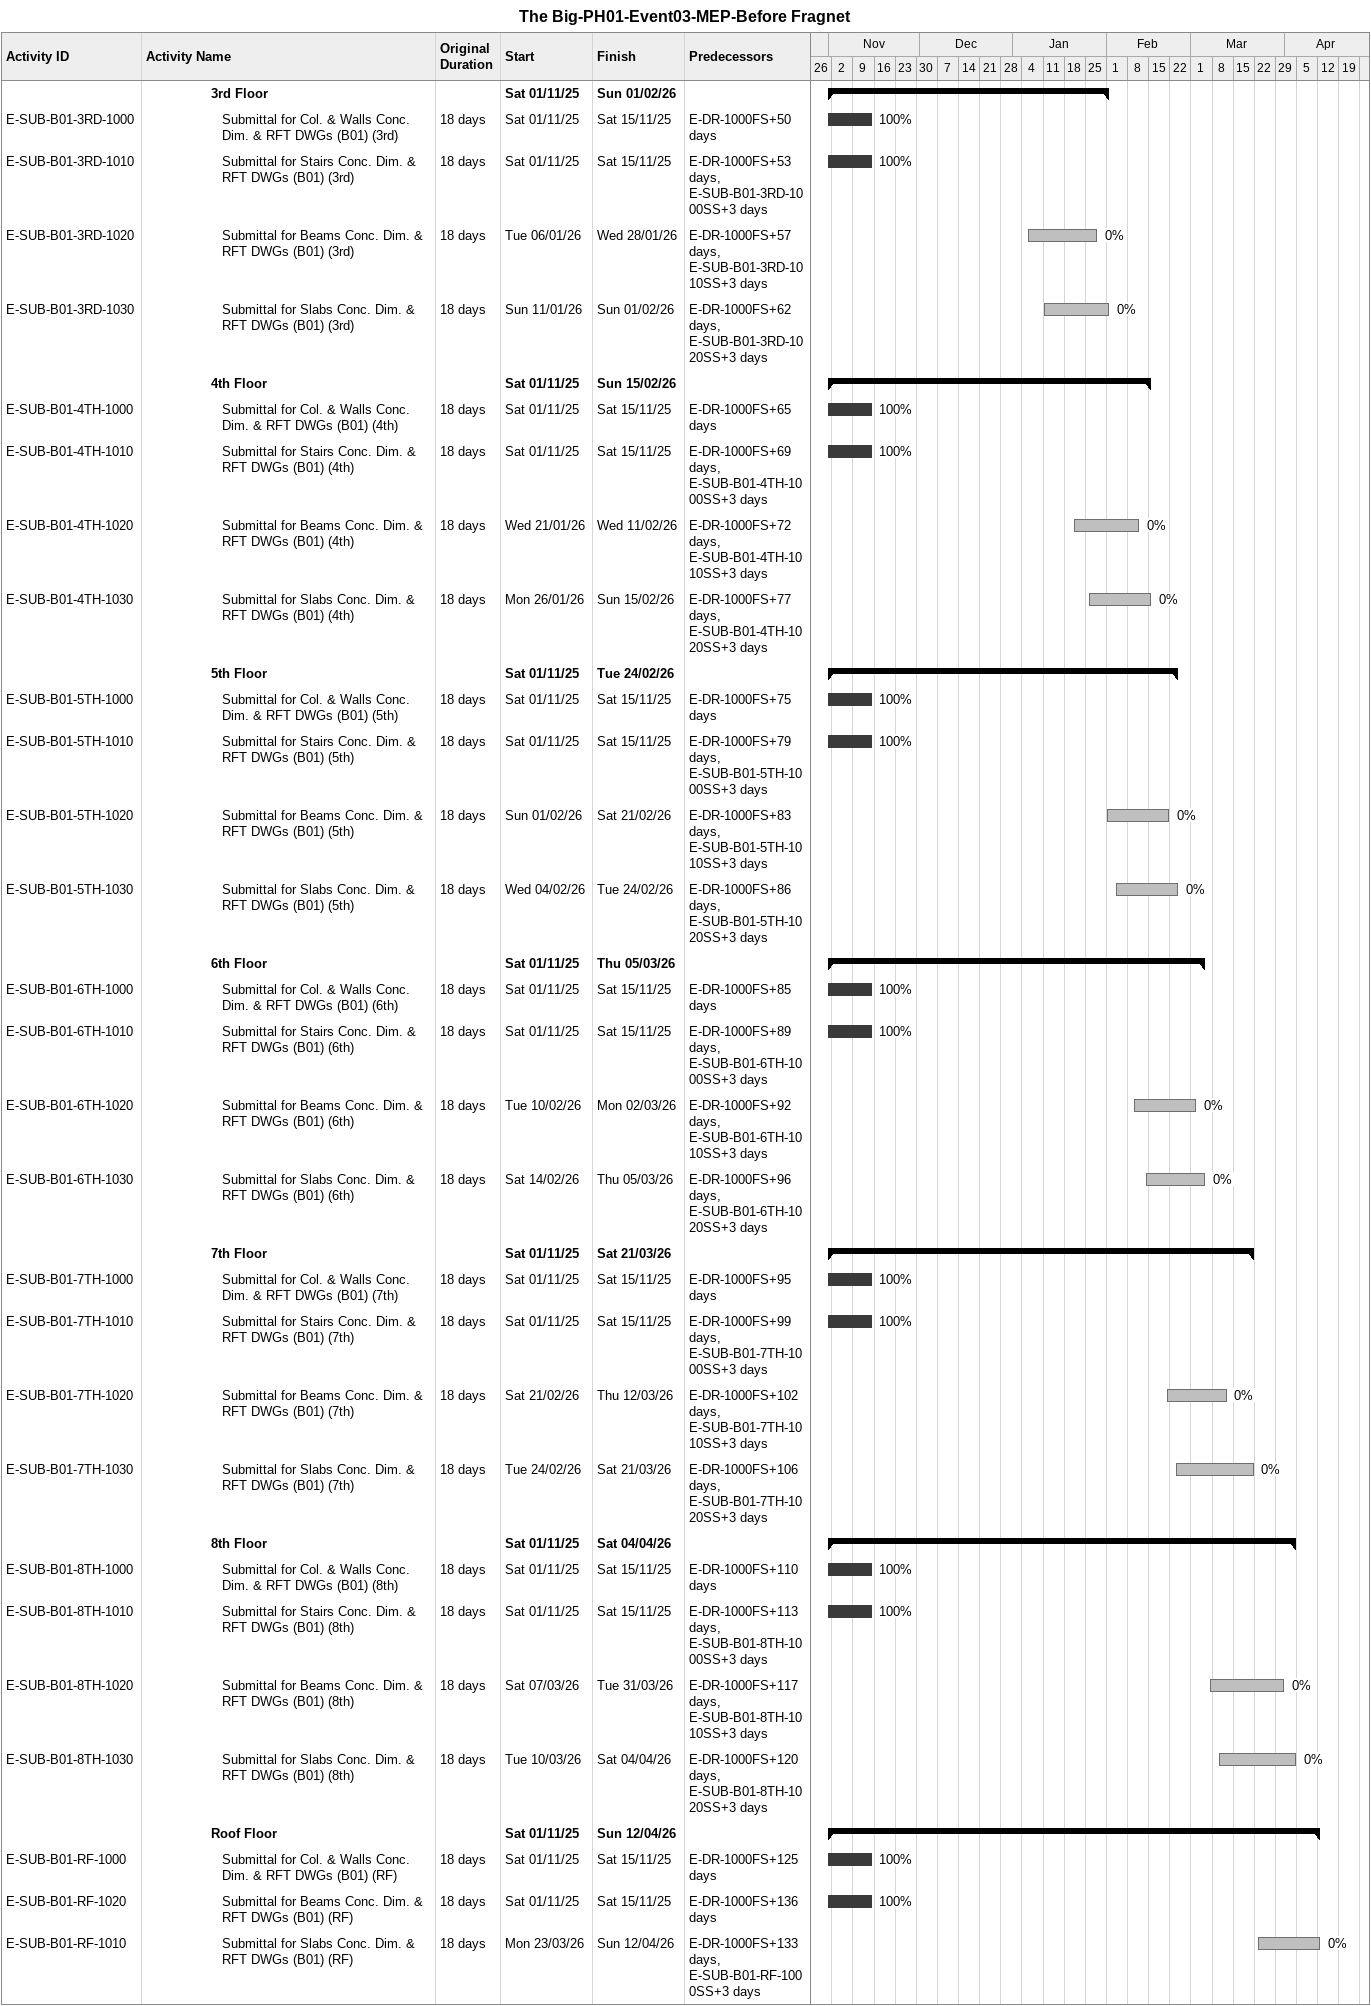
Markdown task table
The Big-PH01-Event03-MEP-Before Fragnet

| ID | Level | Task | Original duration | Start | Finish | Predecessors | % complete |
|---|---|---|---|---|---|---|---|
|  | 7 | **3rd Floor** |  | 2025-11-01 | 2026-02-01 |  |  |
| E-SUB-B01-3RD-1000 | 8 | Submittal for Col. & Walls Conc. Dim. & RFT DWGs (B01) (3rd) | 18d | 2025-11-01 | 2025-11-15 | E-DR-1000FS+50d | 100 |
| E-SUB-B01-3RD-1010 | 8 | Submittal for Stairs Conc. Dim. & RFT DWGs (B01) (3rd) | 18d | 2025-11-01 | 2025-11-15 | E-DR-1000FS+53d, E-SUB-B01-3RD-1000SS+3d | 100 |
| E-SUB-B01-3RD-1020 | 8 | Submittal for Beams Conc. Dim. & RFT DWGs (B01) (3rd) | 18d | 2026-01-06 | 2026-01-28 | E-DR-1000FS+57d, E-SUB-B01-3RD-1010SS+3d | 0 |
| E-SUB-B01-3RD-1030 | 8 | Submittal for Slabs Conc. Dim. & RFT DWGs (B01) (3rd) | 18d | 2026-01-11 | 2026-02-01 | E-DR-1000FS+62d, E-SUB-B01-3RD-1020SS+3d | 0 |
|  | 7 | **4th Floor** |  | 2025-11-01 | 2026-02-15 |  |  |
| E-SUB-B01-4TH-1000 | 8 | Submittal for Col. & Walls Conc. Dim. & RFT DWGs (B01) (4th) | 18d | 2025-11-01 | 2025-11-15 | E-DR-1000FS+65d | 100 |
| E-SUB-B01-4TH-1010 | 8 | Submittal for Stairs Conc. Dim. & RFT DWGs (B01) (4th) | 18d | 2025-11-01 | 2025-11-15 | E-DR-1000FS+69d, E-SUB-B01-4TH-1000SS+3d | 100 |
| E-SUB-B01-4TH-1020 | 8 | Submittal for Beams Conc. Dim. & RFT DWGs (B01) (4th) | 18d | 2026-01-21 | 2026-02-11 | E-DR-1000FS+72d, E-SUB-B01-4TH-1010SS+3d | 0 |
| E-SUB-B01-4TH-1030 | 8 | Submittal for Slabs Conc. Dim. & RFT DWGs (B01) (4th) | 18d | 2026-01-26 | 2026-02-15 | E-DR-1000FS+77d, E-SUB-B01-4TH-1020SS+3d | 0 |
|  | 7 | **5th Floor** |  | 2025-11-01 | 2026-02-24 |  |  |
| E-SUB-B01-5TH-1000 | 8 | Submittal for Col. & Walls Conc. Dim. & RFT DWGs (B01) (5th) | 18d | 2025-11-01 | 2025-11-15 | E-DR-1000FS+75d | 100 |
| E-SUB-B01-5TH-1010 | 8 | Submittal for Stairs Conc. Dim. & RFT DWGs (B01) (5th) | 18d | 2025-11-01 | 2025-11-15 | E-DR-1000FS+79d, E-SUB-B01-5TH-1000SS+3d | 100 |
| E-SUB-B01-5TH-1020 | 8 | Submittal for Beams Conc. Dim. & RFT DWGs (B01) (5th) | 18d | 2026-02-01 | 2026-02-21 | E-DR-1000FS+83d, E-SUB-B01-5TH-1010SS+3d | 0 |
| E-SUB-B01-5TH-1030 | 8 | Submittal for Slabs Conc. Dim. & RFT DWGs (B01) (5th) | 18d | 2026-02-04 | 2026-02-24 | E-DR-1000FS+86d, E-SUB-B01-5TH-1020SS+3d | 0 |
|  | 7 | **6th Floor** |  | 2025-11-01 | 2026-03-05 |  |  |
| E-SUB-B01-6TH-1000 | 8 | Submittal for Col. & Walls Conc. Dim. & RFT DWGs (B01) (6th) | 18d | 2025-11-01 | 2025-11-15 | E-DR-1000FS+85d | 100 |
| E-SUB-B01-6TH-1010 | 8 | Submittal for Stairs Conc. Dim. & RFT DWGs (B01) (6th) | 18d | 2025-11-01 | 2025-11-15 | E-DR-1000FS+89d, E-SUB-B01-6TH-1000SS+3d | 100 |
| E-SUB-B01-6TH-1020 | 8 | Submittal for Beams Conc. Dim. & RFT DWGs (B01) (6th) | 18d | 2026-02-10 | 2026-03-02 | E-DR-1000FS+92d, E-SUB-B01-6TH-1010SS+3d | 0 |
| E-SUB-B01-6TH-1030 | 8 | Submittal for Slabs Conc. Dim. & RFT DWGs (B01) (6th) | 18d | 2026-02-14 | 2026-03-05 | E-DR-1000FS+96d, E-SUB-B01-6TH-1020SS+3d | 0 |
|  | 7 | **7th Floor** |  | 2025-11-01 | 2026-03-21 |  |  |
| E-SUB-B01-7TH-1000 | 8 | Submittal for Col. & Walls Conc. Dim. & RFT DWGs (B01) (7th) | 18d | 2025-11-01 | 2025-11-15 | E-DR-1000FS+95d | 100 |
| E-SUB-B01-7TH-1010 | 8 | Submittal for Stairs Conc. Dim. & RFT DWGs (B01) (7th) | 18d | 2025-11-01 | 2025-11-15 | E-DR-1000FS+99d, E-SUB-B01-7TH-1000SS+3d | 100 |
| E-SUB-B01-7TH-1020 | 8 | Submittal for Beams Conc. Dim. & RFT DWGs (B01) (7th) | 18d | 2026-02-21 | 2026-03-12 | E-DR-1000FS+102d, E-SUB-B01-7TH-1010SS+3d | 0 |
| E-SUB-B01-7TH-1030 | 8 | Submittal for Slabs Conc. Dim. & RFT DWGs (B01) (7th) | 18d | 2026-02-24 | 2026-03-21 | E-DR-1000FS+106d, E-SUB-B01-7TH-1020SS+3d | 0 |
|  | 7 | **8th Floor** |  | 2025-11-01 | 2026-04-04 |  |  |
| E-SUB-B01-8TH-1000 | 8 | Submittal for Col. & Walls Conc. Dim. & RFT DWGs (B01) (8th) | 18d | 2025-11-01 | 2025-11-15 | E-DR-1000FS+110d | 100 |
| E-SUB-B01-8TH-1010 | 8 | Submittal for Stairs Conc. Dim. & RFT DWGs (B01) (8th) | 18d | 2025-11-01 | 2025-11-15 | E-DR-1000FS+113d, E-SUB-B01-8TH-1000SS+3d | 100 |
| E-SUB-B01-8TH-1020 | 8 | Submittal for Beams Conc. Dim. & RFT DWGs (B01) (8th) | 18d | 2026-03-07 | 2026-03-31 | E-DR-1000FS+117d, E-SUB-B01-8TH-1010SS+3d | 0 |
| E-SUB-B01-8TH-1030 | 8 | Submittal for Slabs Conc. Dim. & RFT DWGs (B01) (8th) | 18d | 2026-03-10 | 2026-04-04 | E-DR-1000FS+120d, E-SUB-B01-8TH-1020SS+3d | 0 |
|  | 7 | **Roof Floor** |  | 2025-11-01 | 2026-04-12 |  |  |
| E-SUB-B01-RF-1000 | 8 | Submittal for Col. & Walls Conc. Dim. & RFT DWGs (B01) (RF) | 18d | 2025-11-01 | 2025-11-15 | E-DR-1000FS+125d | 100 |
| E-SUB-B01-RF-1020 | 8 | Submittal for Beams Conc. Dim. & RFT DWGs (B01) (RF) | 18d | 2025-11-01 | 2025-11-15 | E-DR-1000FS+136d | 100 |
| E-SUB-B01-RF-1010 | 8 | Submittal for Slabs Conc. Dim. & RFT DWGs (B01) (RF) | 18d | 2026-03-23 | 2026-04-12 | E-DR-1000FS+133d, E-SUB-B01-RF-1000SS+3d | 0 |
